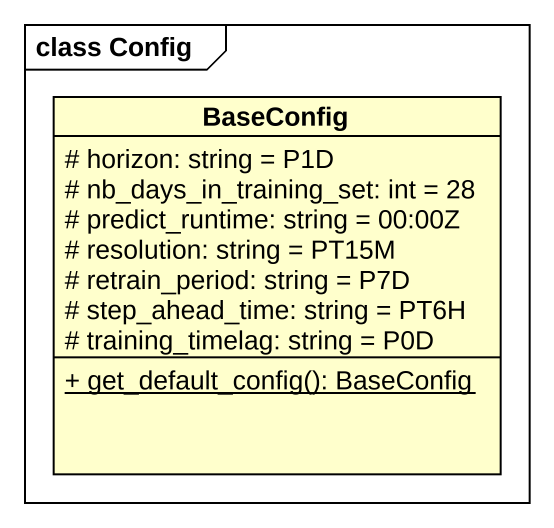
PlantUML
@startuml
mainframe class Config
hide circle
hide empty members
skinparam classAttributeIconSize 0
class BaseConfig {
  # horizon: string = P1D
  # nb_days_in_training_set: int = 28
  # predict_runtime: string = 00:00Z
  # resolution: string = PT15M
  # retrain_period: string = P7D
  # step_ahead_time: string = PT6H
  # training_timelag: string = P0D
  {static} + get_default_config(): BaseConfig
}
@enduml
